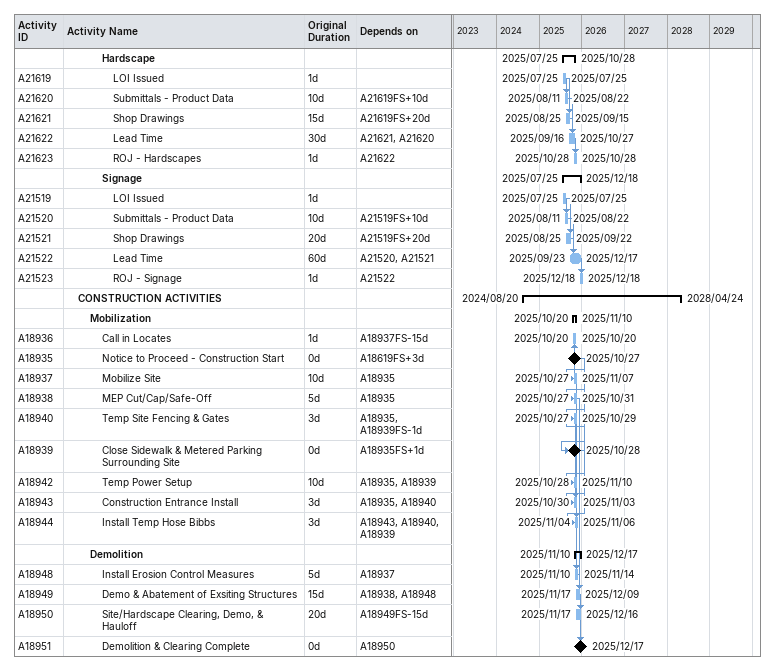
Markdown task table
| ID | Level | Task | Original duration | Start | Finish | Predecessors |
|---|---|---|---|---|---|---|
|  | 4 | **Hardscape** |  | 2025-07-25 | 2025-10-28 |  |
| A21619 | 5 | LOI Issued | 1d | 2025-07-25 | 2025-07-25 |  |
| A21620 | 5 | Submittals - Product Data | 10d | 2025-08-11 | 2025-08-22 | A21619FS+10d |
| A21621 | 5 | Shop Drawings | 15d | 2025-08-25 | 2025-09-15 | A21619FS+20d |
| A21622 | 5 | Lead Time | 30d | 2025-09-16 | 2025-10-27 | A21621, A21620 |
| A21623 | 5 | ROJ - Hardscapes | 1d | 2025-10-28 | 2025-10-28 | A21622 |
|  | 4 | **Signage** |  | 2025-07-25 | 2025-12-18 |  |
| A21519 | 5 | LOI Issued | 1d | 2025-07-25 | 2025-07-25 |  |
| A21520 | 5 | Submittals - Product Data | 10d | 2025-08-11 | 2025-08-22 | A21519FS+10d |
| A21521 | 5 | Shop Drawings | 20d | 2025-08-25 | 2025-09-22 | A21519FS+20d |
| A21522 | 5 | Lead Time | 60d | 2025-09-23 | 2025-12-17 | A21520, A21521 |
| A21523 | 5 | ROJ - Signage | 1d | 2025-12-18 | 2025-12-18 | A21522 |
|  | 2 | **CONSTRUCTION ACTIVITIES** |  | 2024-08-20 | 2028-04-24 |  |
|  | 3 | **Mobilization** |  | 2025-10-20 | 2025-11-10 |  |
| A18936 | 4 | Call in Locates | 1d | 2025-10-20 | 2025-10-20 | A18937FS-15d |
| A18935 | 4 | Notice to Proceed - Construction Start | 0d | 2025-10-27 | 2025-10-27 | A18619FS+3d |
| A18937 | 4 | Mobilize Site | 10d | 2025-10-27 | 2025-11-07 | A18935 |
| A18938 | 4 | MEP Cut/Cap/Safe-Off | 5d | 2025-10-27 | 2025-10-31 | A18935 |
| A18940 | 4 | Temp Site Fencing & Gates | 3d | 2025-10-27 | 2025-10-29 | A18935, A18939FS-1d |
| A18939 | 4 | Close Sidewalk & Metered Parking Surrounding Site | 0d | 2025-10-28 | 2025-10-28 | A18935FS+1d |
| A18942 | 4 | Temp Power Setup | 10d | 2025-10-28 | 2025-11-10 | A18935, A18939 |
| A18943 | 4 | Construction Entrance Install | 3d | 2025-10-30 | 2025-11-03 | A18935, A18940 |
| A18944 | 4 | Install Temp Hose Bibbs | 3d | 2025-11-04 | 2025-11-06 | A18943, A18940, A18939 |
|  | 3 | **Demolition** |  | 2025-11-10 | 2025-12-17 |  |
| A18948 | 4 | Install Erosion Control Measures | 5d | 2025-11-10 | 2025-11-14 | A18937 |
| A18949 | 4 | Demo & Abatement of Exsiting Structures | 15d | 2025-11-17 | 2025-12-09 | A18938, A18948 |
| A18950 | 4 | Site/Hardscape Clearing, Demo, & Hauloff | 20d | 2025-11-17 | 2025-12-16 | A18949FS-15d |
| A18951 | 4 | Demolition & Clearing Complete | 0d | 2025-12-17 | 2025-12-17 | A18950 |
